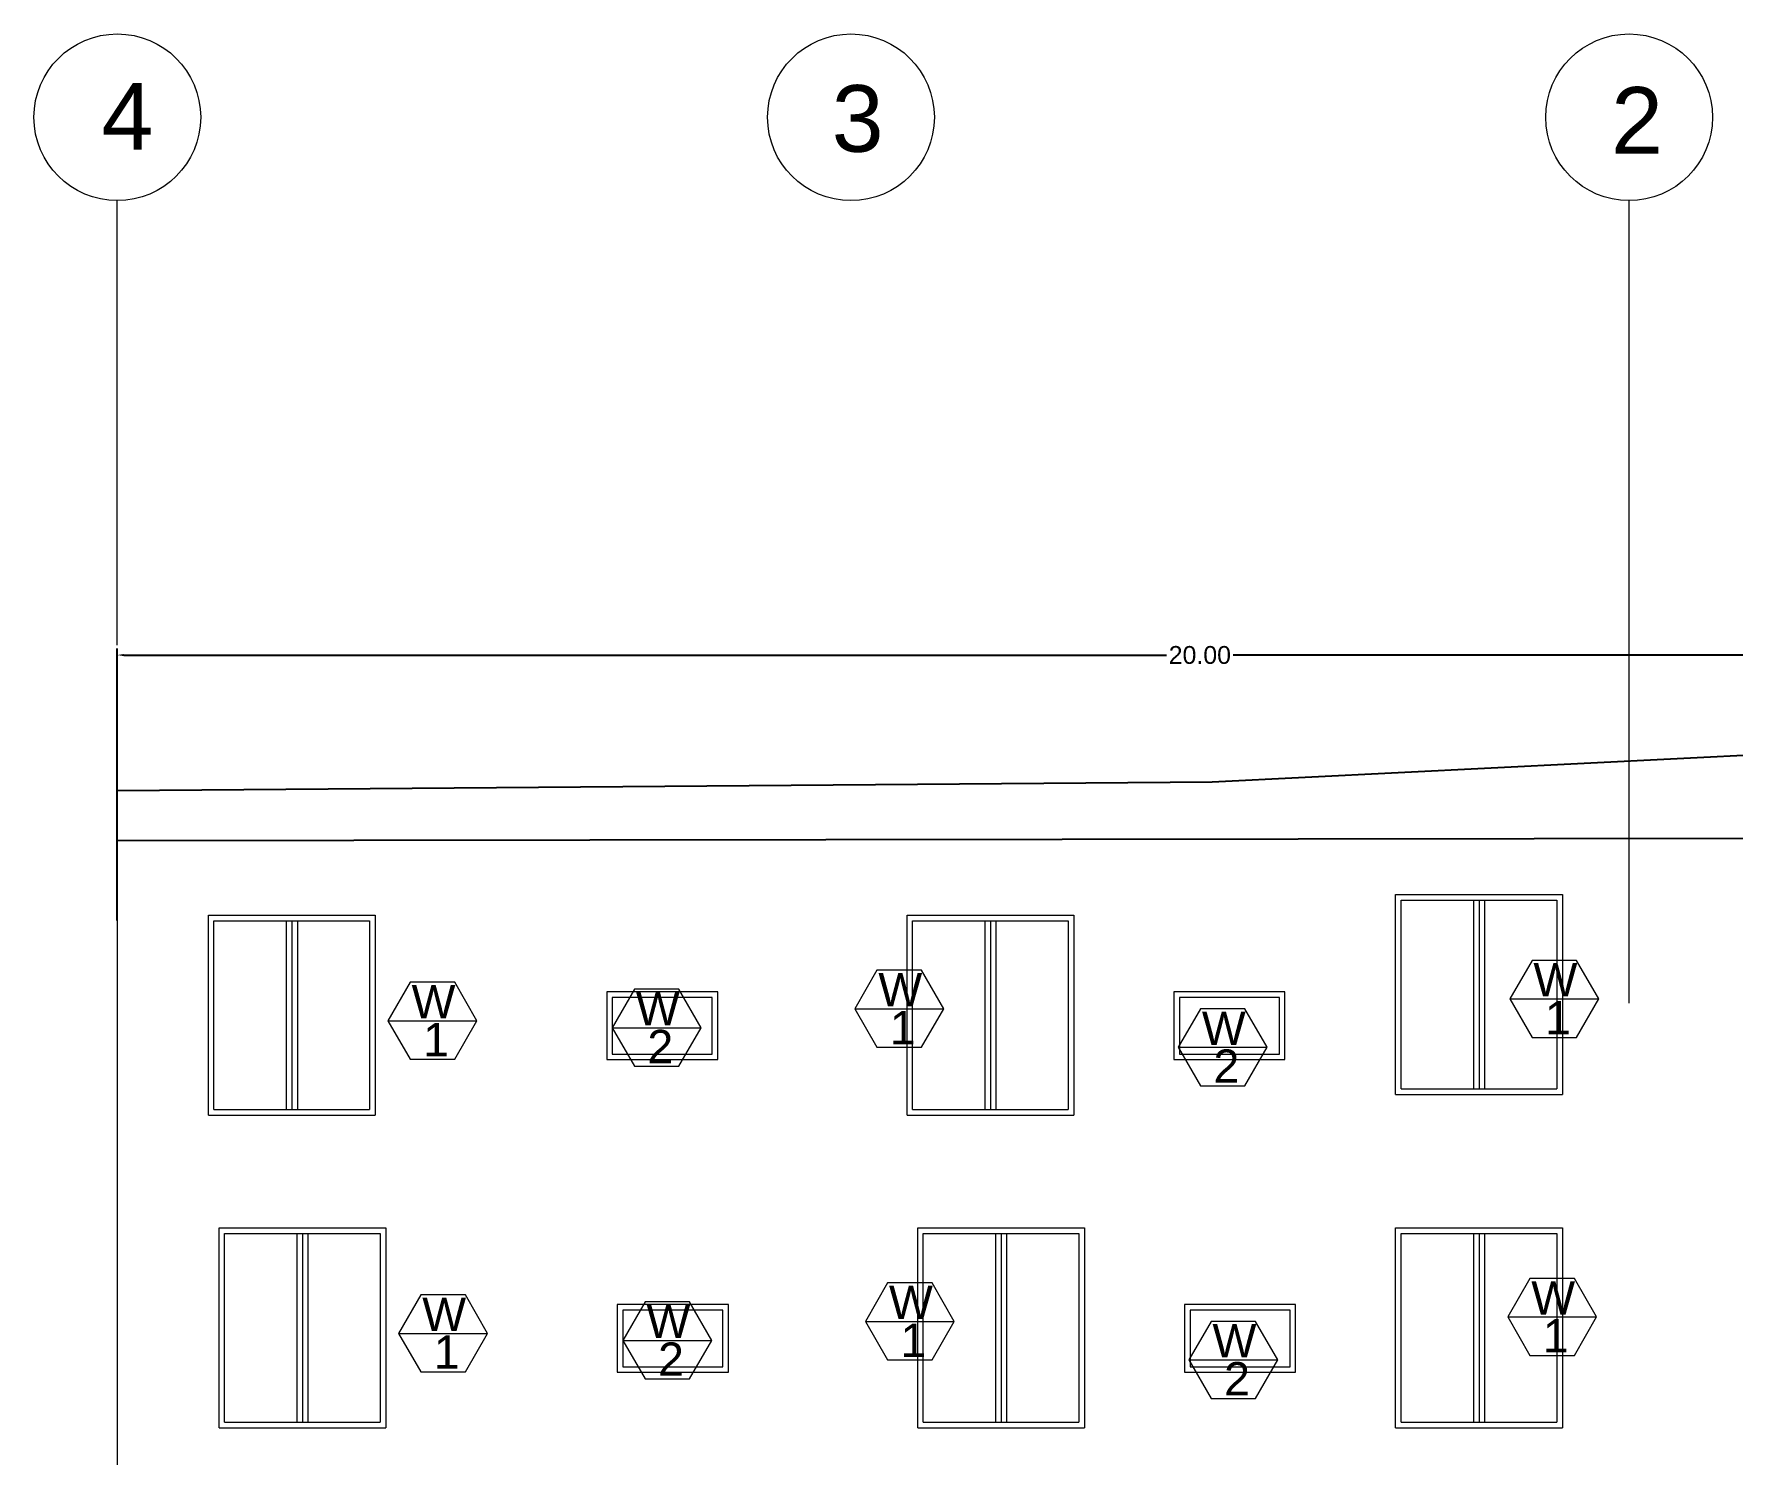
# Model space of a CAD drawing. Header units: millimetres. Extents: x 2391 to 3323, y 1596 to 2537.
# Drawn here: x 2537.09 to 2584.75, y 2467.39 to 2507.27 of the extents above; entities that cross this region are included whole.
import ezdxf

# ---------------------------------------------------------------- set-up
doc = ezdxf.new("R2010")
doc.units = ezdxf.units.MM
doc.layers.get('Defpoints').update_dxf_attribs({"color": 115})
for name, color, linetype in [('ASCENSORE - ELEVATOR', 160, 'Continuous'), ('dimensions', 203, 'Continuous'), ('doors', 31, 'Continuous'), ('doors and windows schedule', 11, 'Continuous'), ('exterior wall', 140, 'Continuous'), ('Lightning text', 211, 'Continuous')]:
    doc.layers.add(name, color=color, linetype=linetype)
doc.styles.get("Standard").update_dxf_attribs({"font": 'arial.ttf'})
doc.dimstyles.new('Copy of Standard', dxfattribs={"dimtxt": 0.5, "dimasz": 0.18, "dimexe": 0.18, "dimexo": 0.0625, "dimgap": 0.09, "dimtad": 0, "dimzin": 0, "dimdsep": 46, "dimtxsty": 'Standard', "dimcen": 0.09, "dimadec": 0, "dimazin": 0, "dimtfac": 1, "dimtofl": 0, "dimtmove": 0, "dimatfit": 3, "dimfxl": 1, "dimtolj": 1, "dimtzin": 0, "dimarcsym": 0})

# ---------------------------------------------------------------- blocks, each defined once
blk = doc.blocks.new('*D28')
at = {"layer": 'Defpoints', "color": 0, "transparency": 16777216}
for p in [(2602.457, 2489.826), (2539.433, 2482.309), (2602.457, 2482.309)]:
    blk.add_point(p, dxfattribs=at)
at = {"layer": 'dimensions', "color": 0, "lineweight": -2, "transparency": 16777216}
for p, q in [((2539.433, 2482.371), (2539.433, 2490.006)), ((2539.613, 2489.826), (2568.88, 2489.826)), ((2602.277, 2489.826), (2570.754, 2489.826)), ((2602.457, 2482.371), (2602.457, 2490.006))]:
    blk.add_line(p, q, dxfattribs=at)
at = {"layer": 'dimensions', "color": 0, "transparency": 16777216}
for points in [[(2539.613, 2489.856), (2539.613, 2489.796), (2539.433, 2489.826)], [(2602.277, 2489.856), (2602.277, 2489.796), (2602.457, 2489.826)]]:
    blk.add_solid(points, dxfattribs=at)
at = {"layer": 'dimensions', "color": 0, "lineweight": 13, "transparency": 16777216, "insert": (2569.817, 2489.826), "char_height": 0.5, "attachment_point": 5}
blk.add_mtext('\\A1;20.00', dxfattribs=at)

msp = doc.modelspace()

# ---------------------------------------------------------------- linework, layer by layer
at = {"layer": 'ASCENSORE - ELEVATOR'}
for p, q in [((2604.017, 2487.951), (2570.165, 2486.257)), ((2570.165, 2486.257), (2539.442, 2486.012)), ((2602.457, 2484.697), (2539.446, 2484.614))]:
    msp.add_line(p, q, dxfattribs=at)
at = {"layer": 'doors', "lineweight": 13}
for p, q in [((2575.313, 2477.487), (2575.313, 2483.103)), ((2575.313, 2483.103), (2579.993, 2483.103)), ((2575.469, 2477.643), (2575.469, 2482.947)), ((2575.469, 2482.947), (2579.837, 2482.947)), ((2577.497, 2482.947), (2577.497, 2477.643)), ((2577.653, 2482.947), (2577.653, 2477.643)), ((2577.809, 2482.947), (2577.809, 2477.643)), ((2579.837, 2482.947), (2579.837, 2477.643)), ((2579.993, 2483.103), (2579.993, 2477.487)), ((2541.99, 2476.906), (2541.99, 2482.522)), ((2541.99, 2482.522), (2546.67, 2482.522)), ((2542.146, 2477.062), (2542.146, 2482.366)), ((2542.146, 2482.366), (2546.514, 2482.366)), ((2544.174, 2482.366), (2544.174, 2477.062)), ((2544.33, 2482.366), (2544.33, 2477.062)), ((2544.486, 2482.366), (2544.486, 2477.062)), ((2546.514, 2482.366), (2546.514, 2477.062)), ((2546.67, 2482.522), (2546.67, 2476.906)), ((2561.599, 2476.906), (2561.599, 2482.522)), ((2561.599, 2482.522), (2566.279, 2482.522)), ((2561.755, 2477.062), (2561.755, 2482.366)), ((2561.755, 2482.366), (2566.123, 2482.366)), ((2563.783, 2482.366), (2563.783, 2477.062)), ((2563.939, 2482.366), (2563.939, 2477.062)), ((2564.095, 2482.366), (2564.095, 2477.062)), ((2566.123, 2482.366), (2566.123, 2477.062)), ((2566.279, 2482.522), (2566.279, 2476.906)), ((2556.289, 2480.369), (2553.169, 2480.369)), ((2553.169, 2480.369), (2553.169, 2478.466)), ((2556.289, 2478.466), (2556.289, 2480.369)), ((2572.207, 2480.369), (2569.087, 2480.369)), ((2569.087, 2480.369), (2569.087, 2478.466)), ((2572.207, 2478.466), (2572.207, 2480.369)), ((2556.133, 2480.213), (2553.325, 2480.213)), ((2553.325, 2480.213), (2553.325, 2478.622)), ((2556.133, 2478.622), (2556.133, 2480.213)), ((2572.051, 2480.213), (2569.243, 2480.213)), ((2569.243, 2480.213), (2569.243, 2478.622)), ((2572.051, 2478.622), (2572.051, 2480.213)), ((2553.169, 2478.466), (2556.289, 2478.466)), ((2553.325, 2478.622), (2556.133, 2478.622)), ((2569.087, 2478.466), (2572.207, 2478.466)), ((2569.243, 2478.622), (2572.051, 2478.622)), ((2575.313, 2477.487), (2579.993, 2477.487)), ((2575.469, 2477.643), (2579.837, 2477.643)), ((2542.146, 2477.062), (2546.514, 2477.062)), ((2561.755, 2477.062), (2566.123, 2477.062)), ((2541.99, 2476.906), (2546.67, 2476.906)), ((2561.599, 2476.906), (2566.279, 2476.906)), ((2542.288, 2468.127), (2542.288, 2473.743)), ((2542.288, 2473.743), (2546.968, 2473.743)), ((2546.968, 2473.743), (2546.968, 2468.127)), ((2561.897, 2468.127), (2561.897, 2473.743)), ((2561.897, 2473.743), (2566.577, 2473.743)), ((2566.577, 2473.743), (2566.577, 2468.127)), ((2575.313, 2468.127), (2575.313, 2473.743)), ((2575.313, 2473.743), (2579.993, 2473.743)), ((2579.993, 2473.743), (2579.993, 2468.127)), ((2542.444, 2468.283), (2542.444, 2473.587)), ((2542.444, 2473.587), (2546.812, 2473.587)), ((2544.472, 2473.587), (2544.472, 2468.283)), ((2544.628, 2473.587), (2544.628, 2468.283)), ((2544.784, 2473.587), (2544.784, 2468.283)), ((2546.812, 2473.587), (2546.812, 2468.283)), ((2562.053, 2468.283), (2562.053, 2473.587)), ((2562.053, 2473.587), (2566.421, 2473.587)), ((2564.081, 2473.587), (2564.081, 2468.283)), ((2564.237, 2473.587), (2564.237, 2468.283)), ((2564.393, 2473.587), (2564.393, 2468.283)), ((2566.421, 2473.587), (2566.421, 2468.283)), ((2575.469, 2468.283), (2575.469, 2473.587)), ((2575.469, 2473.587), (2579.837, 2473.587)), ((2577.497, 2473.587), (2577.497, 2468.283)), ((2577.653, 2473.587), (2577.653, 2468.283)), ((2577.809, 2473.587), (2577.809, 2468.283)), ((2579.837, 2473.587), (2579.837, 2468.283)), ((2556.587, 2471.59), (2553.467, 2471.59)), ((2553.467, 2471.59), (2553.467, 2469.687)), ((2556.431, 2471.434), (2553.623, 2471.434)), ((2553.623, 2471.434), (2553.623, 2469.843)), ((2556.431, 2469.843), (2556.431, 2471.434)), ((2556.587, 2469.687), (2556.587, 2471.59)), ((2572.505, 2471.59), (2569.385, 2471.59)), ((2569.385, 2471.59), (2569.385, 2469.687)), ((2572.349, 2471.434), (2569.541, 2471.434)), ((2569.541, 2471.434), (2569.541, 2469.843)), ((2572.349, 2469.843), (2572.349, 2471.434)), ((2572.505, 2469.687), (2572.505, 2471.59)), ((2553.623, 2469.843), (2556.431, 2469.843)), ((2569.541, 2469.843), (2572.349, 2469.843)), ((2553.467, 2469.687), (2556.587, 2469.687)), ((2569.385, 2469.687), (2572.505, 2469.687)), ((2542.288, 2468.127), (2546.968, 2468.127)), ((2542.444, 2468.283), (2546.812, 2468.283)), ((2561.897, 2468.127), (2566.577, 2468.127)), ((2562.053, 2468.283), (2566.421, 2468.283)), ((2575.313, 2468.127), (2579.993, 2468.127)), ((2575.469, 2468.283), (2579.837, 2468.283))]:
    msp.add_line(p, q, dxfattribs=at)
at = {"layer": 'doors and windows schedule', "lineweight": 13}
for p, q in [((2560.131, 2479.894), (2562.627, 2479.894)), ((2578.519, 2480.17), (2581.015, 2480.17)), ((2547.03, 2479.559), (2549.526, 2479.559)), ((2553.325, 2479.362), (2555.821, 2479.362)), ((2569.212, 2478.812), (2571.708, 2478.812)), ((2578.457, 2471.24), (2580.953, 2471.24)), ((2547.329, 2470.78), (2549.825, 2470.78)), ((2560.429, 2471.115), (2562.925, 2471.115)), ((2553.623, 2470.583), (2556.119, 2470.583)), ((2569.511, 2470.033), (2572.007, 2470.033))]:
    msp.add_line(p, q, dxfattribs=at)
for points in [[(2579.143, 2481.251), (2578.519, 2480.17), (2579.143, 2479.089), (2580.391, 2479.089), (2581.015, 2480.17), (2580.391, 2481.251)], [(2560.755, 2480.975), (2560.131, 2479.894), (2560.755, 2478.813), (2562.003, 2478.813), (2562.627, 2479.894), (2562.003, 2480.975)], [(2547.654, 2480.64), (2547.03, 2479.559), (2547.654, 2478.478), (2548.902, 2478.478), (2549.526, 2479.559), (2548.902, 2480.64)], [(2553.949, 2480.443), (2553.325, 2479.362), (2553.949, 2478.281), (2555.197, 2478.281), (2555.821, 2479.362), (2555.197, 2480.443)], [(2569.836, 2479.892), (2569.212, 2478.812), (2569.836, 2477.731), (2571.084, 2477.731), (2571.708, 2478.812), (2571.084, 2479.892)], [(2561.053, 2472.196), (2560.429, 2471.115), (2561.053, 2470.034), (2562.301, 2470.034), (2562.925, 2471.115), (2562.301, 2472.196)], [(2579.081, 2472.32), (2578.457, 2471.24), (2579.081, 2470.159), (2580.329, 2470.159), (2580.953, 2471.24), (2580.329, 2472.32)], [(2547.953, 2471.861), (2547.329, 2470.78), (2547.953, 2469.699), (2549.201, 2469.699), (2549.825, 2470.78), (2549.201, 2471.861)], [(2554.247, 2471.664), (2553.623, 2470.583), (2554.247, 2469.502), (2555.495, 2469.502), (2556.119, 2470.583), (2555.495, 2471.664)], [(2570.135, 2471.114), (2569.511, 2470.033), (2570.135, 2468.952), (2571.383, 2468.952), (2572.007, 2470.033), (2571.383, 2471.114)]]:
    msp.add_lwpolyline(points, close=True, dxfattribs=at)
at = {"layer": 'exterior wall', "lineweight": 13}
msp.add_line((2539.433, 2484.697), (2539.433, 2456.583), dxfattribs=at)
at = {"layer": 'Lightning text', "linetype": 'ByBlock', "lineweight": 13, "ltscale": 0.02}
for p, q in [((2539.433, 2490.107), (2539.433, 2502.587)), ((2581.865, 2480.052), (2581.865, 2502.587))]:
    msp.add_line(p, q, dxfattribs=at)
for centre in [(2539.433, 2504.927), (2560.025, 2504.927), (2581.865, 2504.927)]:
    msp.add_circle(centre, 2.34, dxfattribs=at)

# ---------------------------------------------------------------- texts
at = {"layer": 'doors and windows schedule', "lineweight": 13, "attachment_point": 1}
for s, insert, char_height in [('4', (2538.987, 2505.891), 1.872), ('3', (2559.486, 2505.83), 1.872), ('2', (2581.361, 2505.775), 1.872), ('W', (2560.792, 2480.899), 0.936), ('W', (2579.18, 2481.175), 0.936), ('W', (2547.691, 2480.564), 0.936), ('W', (2553.986, 2480.367), 0.936), ('1', (2561.116, 2479.834), 0.936), ('W', (2569.873, 2479.816), 0.936), ('1', (2579.505, 2480.111), 0.936), ('1', (2548.015, 2479.499), 0.936), ('2', (2554.31, 2479.302), 0.936), ('2', (2570.198, 2478.752), 0.936), ('W', (2579.118, 2472.244), 0.936), ('W', (2547.99, 2471.785), 0.936), ('W', (2561.09, 2472.12), 0.936), ('W', (2554.284, 2471.588), 0.936), ('1', (2561.415, 2471.056), 0.936), ('W', (2570.172, 2471.038), 0.936), ('1', (2579.442, 2471.18), 0.936), ('1', (2548.314, 2470.721), 0.936), ('2', (2554.609, 2470.524), 0.936), ('2', (2570.497, 2469.973), 0.936)]:
    msp.add_mtext_dynamic_manual_height_columns(s, width=0.25784, gutter_width=12.5, heights=[0.0584], dxfattribs=dict(at, insert=insert, char_height=char_height))

# ---------------------------------------------------------------- dimensions: what is measured, and where the dimension line sits
at = {"layer": 'dimensions', "lineweight": 13}
dim = msp.add_linear_dim(base=(2602.457, 2489.826), p1=(2539.433, 2482.309), p2=(2602.457, 2482.309), text='20.00', dimstyle='Copy of Standard', dxfattribs=at)
dim.commit()
dim.dimension.update_dxf_attribs({"geometry": '*D28', "text_midpoint": (2569.817, 2489.826), "dimtype": 160})

doc.saveas('drawing.dxf')
